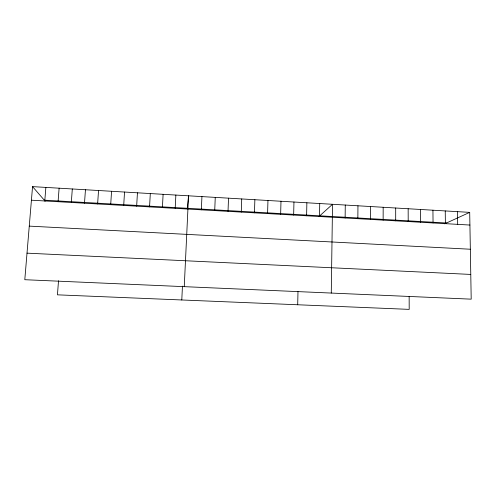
<?xml version="1.0" encoding="UTF-8"?>
<svg xmlns="http://www.w3.org/2000/svg" width="496" height="496" viewBox="0 0 496 496"><rect width="100%" height="100%" fill="white"/><g stroke="black" fill="none" stroke-linecap="round" stroke-linejoin="round"><path stroke-width="0.74" d="M383.135 220.131L383.172 207.272M370.524 219.418L370.593 206.534M357.852 218.699L357.957 205.79M345.129 217.973L345.272 205.04M331.272 293.062L332.525 204.29L318.804 216.665M319.505 216.523L319.728 203.534M306.609 215.791L306.869 202.777M293.657 215.059L293.954 202.021M297.705 304.767L297.984 291.66M280.649 214.322L280.984 201.252M267.58 213.584L267.958 200.489M254.454 212.84L254.87 199.714M241.267 212.09L241.726 198.946M228.024 211.339L228.52 198.164M214.718 210.589L215.258 197.383M201.351 209.833L201.934 196.602M181.79 299.975L182.447 286.118M184.258 286.657L188.554 195.808L187.265 208.283M175.193 208.351L175.857 195.064M162.403 207.626L163.11 194.314M149.556 206.894L150.307 193.558M136.654 206.162L137.448 192.801M123.702 205.431L124.533 192.039M110.689 204.693L111.563 191.276M97.619 203.955L98.537 190.507M84.494 203.211L85.455 189.739M71.312 202.461L72.311 188.964M58.516 280.711L57.449 294.835L409.194 309.374L409.15 296.503M58.075 201.711L59.117 188.189M44.776 200.961L45.861 187.407M31.422 200.204L24.8 279.707L471.2 299.162L469.7 212.369L32.55 186.626L31.422 200.204L469.917 225.048M444.614 223.857L469.7 212.369M27.013 253.152L470.772 274.431M29.264 226.12L470.338 249.234M44.299 200.167L446.474 223.002M32.55 186.626L45.173 201.171M457.498 211.649L457.684 224.353M445.241 210.93L445.389 223.659M432.934 210.205L433.051 222.958M420.577 209.473L420.651 222.258M408.158 208.742L408.202 221.551M395.69 208.01L395.696 220.844"/></g></svg>
